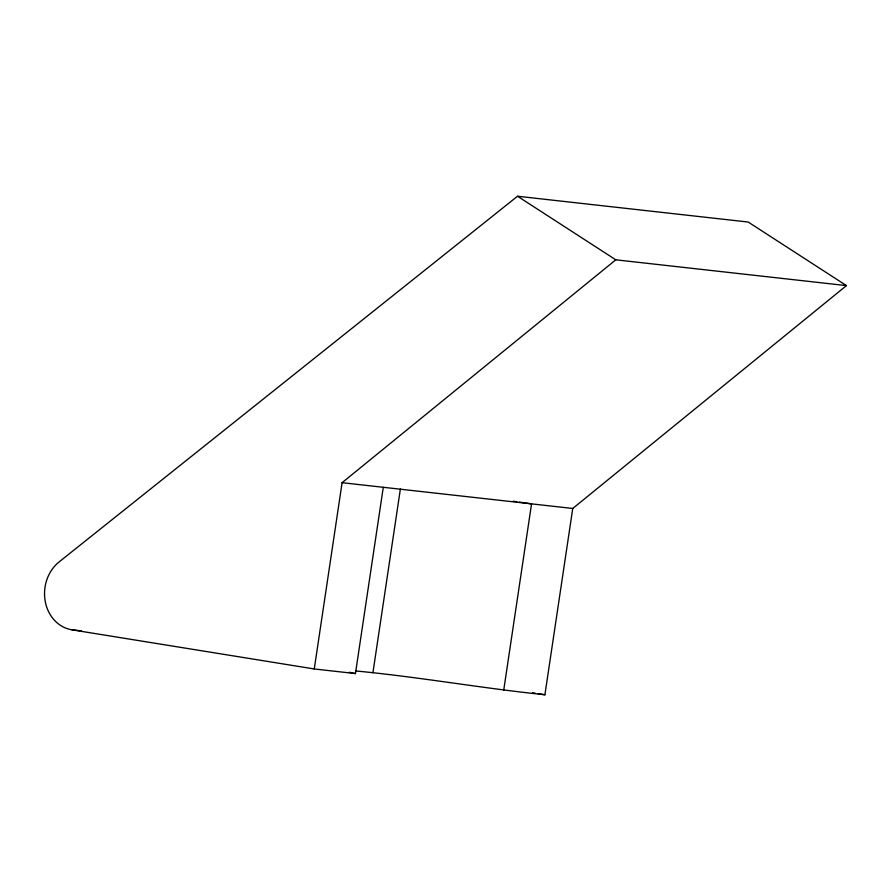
<?xml version="1.0" encoding="UTF-8"?>
<svg xmlns="http://www.w3.org/2000/svg" width="891" height="891" viewBox="0 0 891 891"><rect width="100%" height="100%" fill="white"/><g stroke="black" fill="none" stroke-linecap="round" stroke-linejoin="round"><path stroke-width="1.34" d="M846.45 285.61L748.184 222.037L517.537 196.243L59.162 561.876A37.678 32.789 -83.6 0 0 45.241 601.458A37.678 32.789 -83.6 0 0 71.803 629.792L314.256 668.963L342.099 482.688L615.804 259.816L846.45 285.61L572.746 508.471L544.902 694.757C481.73 688.22 419.126 676.993 355.888 670.968M314.256 668.963L355.442 673.574L383.286 487.288M372.928 672.705L400.382 489.014M503.727 690.157L531.559 503.872L519.364 502.101M342.099 482.688L572.746 508.471M71.803 629.792L81.471 630.873M513.238 501.221L516.914 501.744M532.573 692.764L535.313 693.209M538.053 693.655L544.902 694.757M353.215 673.106L355.442 673.574M349.339 672.248L352.09 672.872M517.537 196.243L615.804 259.816"/></g></svg>
